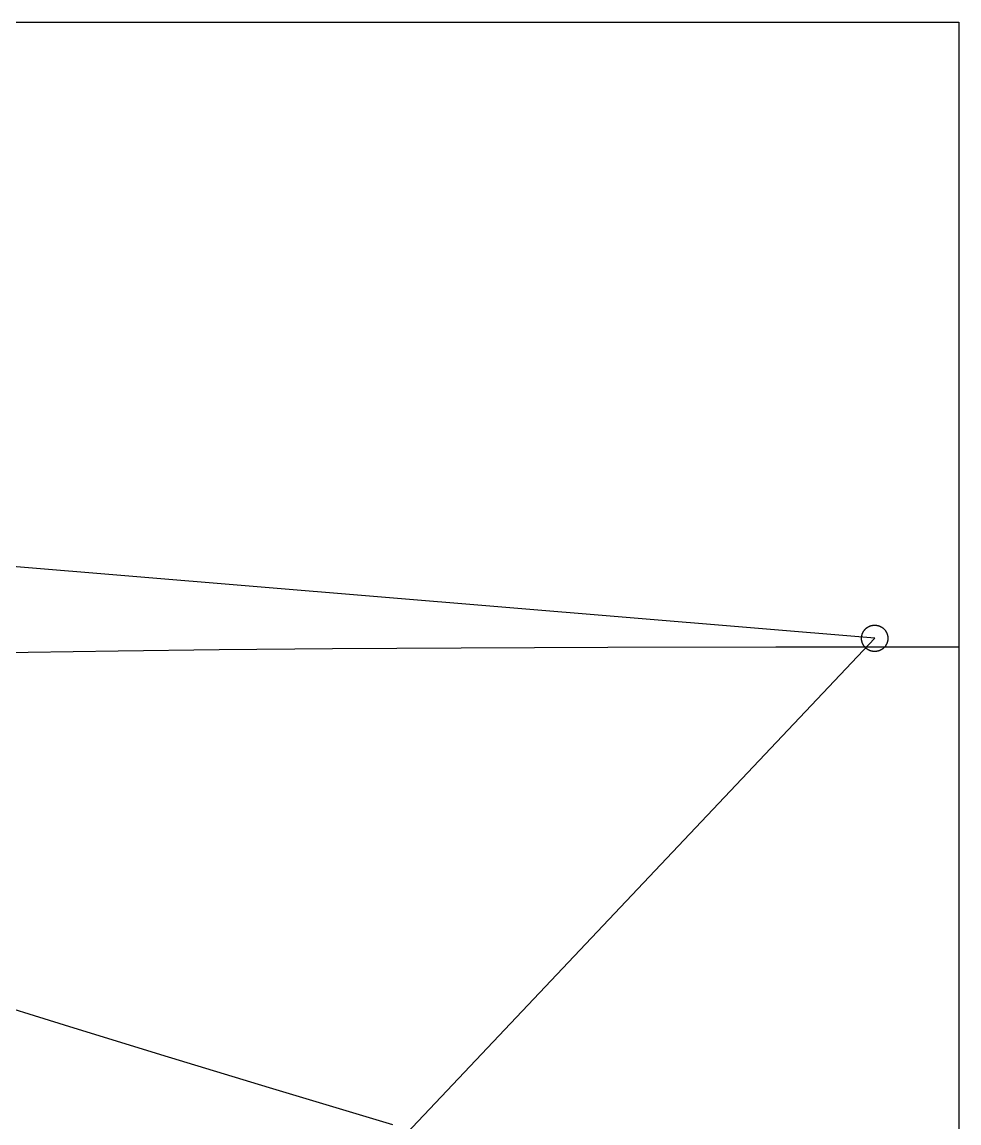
# Model space of a CAD drawing. Header units: millimetres. Extents: x 0 to 1452, y -868 to 0.
# Drawn here: x 1096.3 to 1452, y -418 to 0 of the extents above; entities that cross this region are included whole.
import ezdxf

# ---------------------------------------------------------------- set-up
doc = ezdxf.new("R2010")
doc.units = ezdxf.units.MM

msp = doc.modelspace()

# ---------------------------------------------------------------- linework, layer by layer
for points in [[(0, 0), (1452, 0), (1452, -868), (0, -868), (0, 0)], [(1084, -411), (983, -696), (1420, -234), (855, -187)], [(1425, -234), (1425, -234.11), (1425, -234.21), (1424.99, -234.32), (1424.98, -234.42), (1424.97, -234.52), (1424.96, -234.63), (1424.95, -234.73), (1424.93, -234.83), (1424.91, -234.93), (1424.89, -235.03), (1424.87, -235.13), (1424.85, -235.23), (1424.82, -235.33), (1424.79, -235.43), (1424.76, -235.52), (1424.73, -235.62), (1424.7, -235.71), (1424.66, -235.81), (1424.63, -235.9), (1424.59, -235.99), (1424.55, -236.08), (1424.5, -236.17), (1424.46, -236.26), (1424.41, -236.35), (1424.37, -236.44), (1424.32, -236.52), (1424.27, -236.61), (1424.21, -236.69), (1424.16, -236.78), (1424.1, -236.86), (1424.05, -236.94), (1423.99, -237.02), (1423.93, -237.09), (1423.87, -237.17), (1423.8, -237.25), (1423.74, -237.32), (1423.67, -237.39), (1423.6, -237.47), (1423.54, -237.54), (1423.47, -237.6), (1423.39, -237.67), (1423.32, -237.74), (1423.25, -237.8), (1423.17, -237.87), (1423.09, -237.93), (1423.02, -237.99), (1422.94, -238.05), (1422.86, -238.1), (1422.78, -238.16), (1422.69, -238.21), (1422.61, -238.27), (1422.52, -238.32), (1422.44, -238.37), (1422.35, -238.41), (1422.26, -238.46), (1422.17, -238.5), (1422.08, -238.55), (1421.99, -238.59), (1421.9, -238.63), (1421.81, -238.66), (1421.71, -238.7), (1421.62, -238.73), (1421.52, -238.76), (1421.43, -238.79), (1421.33, -238.82), (1421.23, -238.85), (1421.13, -238.87), (1421.03, -238.89), (1420.93, -238.91), (1420.83, -238.93), (1420.73, -238.95), (1420.63, -238.96), (1420.52, -238.97), (1420.42, -238.98), (1420.32, -238.99), (1420.21, -239), (1420.11, -239), (1420, -239), (1419.89, -239), (1419.79, -239), (1419.68, -238.99), (1419.58, -238.98), (1419.48, -238.97), (1419.37, -238.96), (1419.27, -238.95), (1419.17, -238.93), (1419.07, -238.91), (1418.97, -238.89), (1418.87, -238.87), (1418.77, -238.85), (1418.67, -238.82), (1418.57, -238.79), (1418.48, -238.76), (1418.38, -238.73), (1418.29, -238.7), (1418.19, -238.66), (1418.1, -238.63), (1418.01, -238.59), (1417.92, -238.55), (1417.83, -238.5), (1417.74, -238.46), (1417.65, -238.41), (1417.56, -238.37), (1417.48, -238.32), (1417.39, -238.27), (1417.31, -238.21), (1417.22, -238.16), (1417.14, -238.1), (1417.06, -238.05), (1416.98, -237.99), (1416.91, -237.93), (1416.83, -237.87), (1416.75, -237.8), (1416.68, -237.74), (1416.61, -237.67), (1416.53, -237.6), (1416.46, -237.54), (1416.4, -237.47), (1416.33, -237.39), (1416.26, -237.32), (1416.2, -237.25), (1416.13, -237.17), (1416.07, -237.09), (1416.01, -237.02), (1415.95, -236.94), (1415.9, -236.86), (1415.84, -236.78), (1415.79, -236.69), (1415.73, -236.61), (1415.68, -236.52), (1415.63, -236.44), (1415.59, -236.35), (1415.54, -236.26), (1415.5, -236.17), (1415.45, -236.08), (1415.41, -235.99), (1415.37, -235.9), (1415.34, -235.81), (1415.3, -235.71), (1415.27, -235.62), (1415.24, -235.52), (1415.21, -235.43), (1415.18, -235.33), (1415.15, -235.23), (1415.13, -235.13), (1415.11, -235.03), (1415.09, -234.93), (1415.07, -234.83), (1415.05, -234.73), (1415.04, -234.63), (1415.03, -234.52), (1415.02, -234.42), (1415.01, -234.32), (1415, -234.21), (1415, -234.11), (1415, -234), (1415, -233.89), (1415, -233.79), (1415.01, -233.68), (1415.02, -233.58), (1415.03, -233.48), (1415.04, -233.37), (1415.05, -233.27), (1415.07, -233.17), (1415.09, -233.07), (1415.11, -232.97), (1415.13, -232.87), (1415.15, -232.77), (1415.18, -232.67), (1415.21, -232.57), (1415.24, -232.48), (1415.27, -232.38), (1415.3, -232.29), (1415.34, -232.19), (1415.37, -232.1), (1415.41, -232.01), (1415.45, -231.92), (1415.5, -231.83), (1415.54, -231.74), (1415.59, -231.65), (1415.63, -231.56), (1415.68, -231.48), (1415.73, -231.39), (1415.79, -231.31), (1415.84, -231.22), (1415.9, -231.14), (1415.95, -231.06), (1416.01, -230.98), (1416.07, -230.91), (1416.13, -230.83), (1416.2, -230.75), (1416.26, -230.68), (1416.33, -230.61), (1416.4, -230.53), (1416.46, -230.46), (1416.53, -230.4), (1416.61, -230.33), (1416.68, -230.26), (1416.75, -230.2), (1416.83, -230.13), (1416.91, -230.07), (1416.98, -230.01), (1417.06, -229.95), (1417.14, -229.9), (1417.22, -229.84), (1417.31, -229.79), (1417.39, -229.73), (1417.48, -229.68), (1417.56, -229.63), (1417.65, -229.59), (1417.74, -229.54), (1417.83, -229.5), (1417.92, -229.45), (1418.01, -229.41), (1418.1, -229.37), (1418.19, -229.34), (1418.29, -229.3), (1418.38, -229.27), (1418.48, -229.24), (1418.57, -229.21), (1418.67, -229.18), (1418.77, -229.15), (1418.87, -229.13), (1418.97, -229.11), (1419.07, -229.09), (1419.17, -229.07), (1419.27, -229.05), (1419.37, -229.04), (1419.48, -229.03), (1419.58, -229.02), (1419.68, -229.01), (1419.79, -229), (1419.89, -229), (1420, -229), (1420.11, -229), (1420.21, -229), (1420.32, -229.01), (1420.42, -229.02), (1420.52, -229.03), (1420.63, -229.04), (1420.73, -229.05), (1420.83, -229.07), (1420.93, -229.09), (1421.03, -229.11), (1421.13, -229.13), (1421.23, -229.15), (1421.33, -229.18), (1421.43, -229.21), (1421.52, -229.24), (1421.62, -229.27), (1421.71, -229.3), (1421.81, -229.34), (1421.9, -229.37), (1421.99, -229.41), (1422.08, -229.45), (1422.17, -229.5), (1422.26, -229.54), (1422.35, -229.59), (1422.44, -229.63), (1422.52, -229.68), (1422.61, -229.73), (1422.69, -229.79), (1422.78, -229.84), (1422.86, -229.9), (1422.94, -229.95), (1423.02, -230.01), (1423.09, -230.07), (1423.17, -230.13), (1423.25, -230.2), (1423.32, -230.26), (1423.39, -230.33), (1423.47, -230.4), (1423.54, -230.46), (1423.6, -230.53), (1423.67, -230.61), (1423.74, -230.68), (1423.8, -230.75), (1423.87, -230.83), (1423.93, -230.91), (1423.99, -230.98), (1424.05, -231.06), (1424.1, -231.14), (1424.16, -231.22), (1424.21, -231.31), (1424.27, -231.39), (1424.32, -231.48), (1424.37, -231.56), (1424.41, -231.65), (1424.46, -231.74), (1424.5, -231.83), (1424.55, -231.92), (1424.59, -232.01), (1424.63, -232.1), (1424.66, -232.19), (1424.7, -232.29), (1424.73, -232.38), (1424.76, -232.48), (1424.79, -232.57), (1424.82, -232.67), (1424.85, -232.77), (1424.87, -232.87), (1424.89, -232.97), (1424.91, -233.07), (1424.93, -233.17), (1424.95, -233.27), (1424.96, -233.37), (1424.97, -233.48), (1424.98, -233.58), (1424.99, -233.68), (1425, -233.79), (1425, -233.89), (1425, -234)], [(1425, -234), (1425, -234.11), (1425, -234.21), (1424.99, -234.32), (1424.98, -234.42), (1424.97, -234.52), (1424.96, -234.63), (1424.95, -234.73), (1424.93, -234.83), (1424.91, -234.93), (1424.89, -235.03), (1424.87, -235.13), (1424.85, -235.23), (1424.82, -235.33), (1424.79, -235.43), (1424.76, -235.52), (1424.73, -235.62), (1424.7, -235.71), (1424.66, -235.81), (1424.63, -235.9), (1424.59, -235.99), (1424.55, -236.08), (1424.5, -236.17), (1424.46, -236.26), (1424.41, -236.35), (1424.37, -236.44), (1424.32, -236.52), (1424.27, -236.61), (1424.21, -236.69), (1424.16, -236.78), (1424.1, -236.86), (1424.05, -236.94), (1423.99, -237.02), (1423.93, -237.09), (1423.87, -237.17), (1423.8, -237.25), (1423.74, -237.32), (1423.67, -237.39), (1423.6, -237.47), (1423.54, -237.54), (1423.47, -237.6), (1423.39, -237.67), (1423.32, -237.74), (1423.25, -237.8), (1423.17, -237.87), (1423.09, -237.93), (1423.02, -237.99), (1422.94, -238.05), (1422.86, -238.1), (1422.78, -238.16), (1422.69, -238.21), (1422.61, -238.27), (1422.52, -238.32), (1422.44, -238.37), (1422.35, -238.41), (1422.26, -238.46), (1422.17, -238.5), (1422.08, -238.55), (1421.99, -238.59), (1421.9, -238.63), (1421.81, -238.66), (1421.71, -238.7), (1421.62, -238.73), (1421.52, -238.76), (1421.43, -238.79), (1421.33, -238.82), (1421.23, -238.85), (1421.13, -238.87), (1421.03, -238.89), (1420.93, -238.91), (1420.83, -238.93), (1420.73, -238.95), (1420.63, -238.96), (1420.52, -238.97), (1420.42, -238.98), (1420.32, -238.99), (1420.21, -239), (1420.11, -239), (1420, -239), (1419.89, -239), (1419.79, -239), (1419.68, -238.99), (1419.58, -238.98), (1419.48, -238.97), (1419.37, -238.96), (1419.27, -238.95), (1419.17, -238.93), (1419.07, -238.91), (1418.97, -238.89), (1418.87, -238.87), (1418.77, -238.85), (1418.67, -238.82), (1418.57, -238.79), (1418.48, -238.76), (1418.38, -238.73), (1418.29, -238.7), (1418.19, -238.66), (1418.1, -238.63), (1418.01, -238.59), (1417.92, -238.55), (1417.83, -238.5), (1417.74, -238.46), (1417.65, -238.41), (1417.56, -238.37), (1417.48, -238.32), (1417.39, -238.27), (1417.31, -238.21), (1417.22, -238.16), (1417.14, -238.1), (1417.06, -238.05), (1416.98, -237.99), (1416.91, -237.93), (1416.83, -237.87), (1416.75, -237.8), (1416.68, -237.74), (1416.61, -237.67), (1416.53, -237.6), (1416.46, -237.54), (1416.4, -237.47), (1416.33, -237.39), (1416.26, -237.32), (1416.2, -237.25), (1416.13, -237.17), (1416.07, -237.09), (1416.01, -237.02), (1415.95, -236.94), (1415.9, -236.86), (1415.84, -236.78), (1415.79, -236.69), (1415.73, -236.61), (1415.68, -236.52), (1415.63, -236.44), (1415.59, -236.35), (1415.54, -236.26), (1415.5, -236.17), (1415.45, -236.08), (1415.41, -235.99), (1415.37, -235.9), (1415.34, -235.81), (1415.3, -235.71), (1415.27, -235.62), (1415.24, -235.52), (1415.21, -235.43), (1415.18, -235.33), (1415.15, -235.23), (1415.13, -235.13), (1415.11, -235.03), (1415.09, -234.93), (1415.07, -234.83), (1415.05, -234.73), (1415.04, -234.63), (1415.03, -234.52), (1415.02, -234.42), (1415.01, -234.32), (1415, -234.21), (1415, -234.11), (1415, -234), (1415, -233.89), (1415, -233.79), (1415.01, -233.68), (1415.02, -233.58), (1415.03, -233.48), (1415.04, -233.37), (1415.05, -233.27), (1415.07, -233.17), (1415.09, -233.07), (1415.11, -232.97), (1415.13, -232.87), (1415.15, -232.77), (1415.18, -232.67), (1415.21, -232.57), (1415.24, -232.48), (1415.27, -232.38), (1415.3, -232.29), (1415.34, -232.19), (1415.37, -232.1), (1415.41, -232.01), (1415.45, -231.92), (1415.5, -231.83), (1415.54, -231.74), (1415.59, -231.65), (1415.63, -231.56), (1415.68, -231.48), (1415.73, -231.39), (1415.79, -231.31), (1415.84, -231.22), (1415.9, -231.14), (1415.95, -231.06), (1416.01, -230.98), (1416.07, -230.91), (1416.13, -230.83), (1416.2, -230.75), (1416.26, -230.68), (1416.33, -230.61), (1416.4, -230.53), (1416.46, -230.46), (1416.53, -230.4), (1416.61, -230.33), (1416.68, -230.26), (1416.75, -230.2), (1416.83, -230.13), (1416.91, -230.07), (1416.98, -230.01), (1417.06, -229.95), (1417.14, -229.9), (1417.22, -229.84), (1417.31, -229.79), (1417.39, -229.73), (1417.48, -229.68), (1417.56, -229.63), (1417.65, -229.59), (1417.74, -229.54), (1417.83, -229.5), (1417.92, -229.45), (1418.01, -229.41), (1418.1, -229.37), (1418.19, -229.34), (1418.29, -229.3), (1418.38, -229.27), (1418.48, -229.24), (1418.57, -229.21), (1418.67, -229.18), (1418.77, -229.15), (1418.87, -229.13), (1418.97, -229.11), (1419.07, -229.09), (1419.17, -229.07), (1419.27, -229.05), (1419.37, -229.04), (1419.48, -229.03), (1419.58, -229.02), (1419.68, -229.01), (1419.79, -229), (1419.89, -229), (1420, -229), (1420.11, -229), (1420.21, -229), (1420.32, -229.01), (1420.42, -229.02), (1420.52, -229.03), (1420.63, -229.04), (1420.73, -229.05), (1420.83, -229.07), (1420.93, -229.09), (1421.03, -229.11), (1421.13, -229.13), (1421.23, -229.15), (1421.33, -229.18), (1421.43, -229.21), (1421.52, -229.24), (1421.62, -229.27), (1421.71, -229.3), (1421.81, -229.34), (1421.9, -229.37), (1421.99, -229.41), (1422.08, -229.45), (1422.17, -229.5), (1422.26, -229.54), (1422.35, -229.59), (1422.44, -229.63), (1422.52, -229.68), (1422.61, -229.73), (1422.69, -229.79), (1422.78, -229.84), (1422.86, -229.9), (1422.94, -229.95), (1423.02, -230.01), (1423.09, -230.07), (1423.17, -230.13), (1423.25, -230.2), (1423.32, -230.26), (1423.39, -230.33), (1423.47, -230.4), (1423.54, -230.46), (1423.6, -230.53), (1423.67, -230.61), (1423.74, -230.68), (1423.8, -230.75), (1423.87, -230.83), (1423.93, -230.91), (1423.99, -230.98), (1424.05, -231.06), (1424.1, -231.14), (1424.16, -231.22), (1424.21, -231.31), (1424.27, -231.39), (1424.32, -231.48), (1424.37, -231.56), (1424.41, -231.65), (1424.46, -231.74), (1424.5, -231.83), (1424.55, -231.92), (1424.59, -232.01), (1424.63, -232.1), (1424.66, -232.19), (1424.7, -232.29), (1424.73, -232.38), (1424.76, -232.48), (1424.79, -232.57), (1424.82, -232.67), (1424.85, -232.77), (1424.87, -232.87), (1424.89, -232.97), (1424.91, -233.07), (1424.93, -233.17), (1424.95, -233.27), (1424.96, -233.37), (1424.97, -233.48), (1424.98, -233.58), (1424.99, -233.68), (1425, -233.79), (1425, -233.89), (1425, -234)], [(1068.01, -239.88), (1098.59, -239.29), (1132.75, -238.76), (1171.06, -238.3), (1214.2, -237.91), (1263.05, -237.6), (1318.68, -237.39), (1382.5, -237.27), (1452, -237.27)], [(1237.07, -418.66), (1190.28, -404.63), (1148.99, -392.12), (1112.36, -380.91), (1079.72, -370.8)]]:
    msp.add_lwpolyline(points)

doc.saveas('drawing.dxf')
